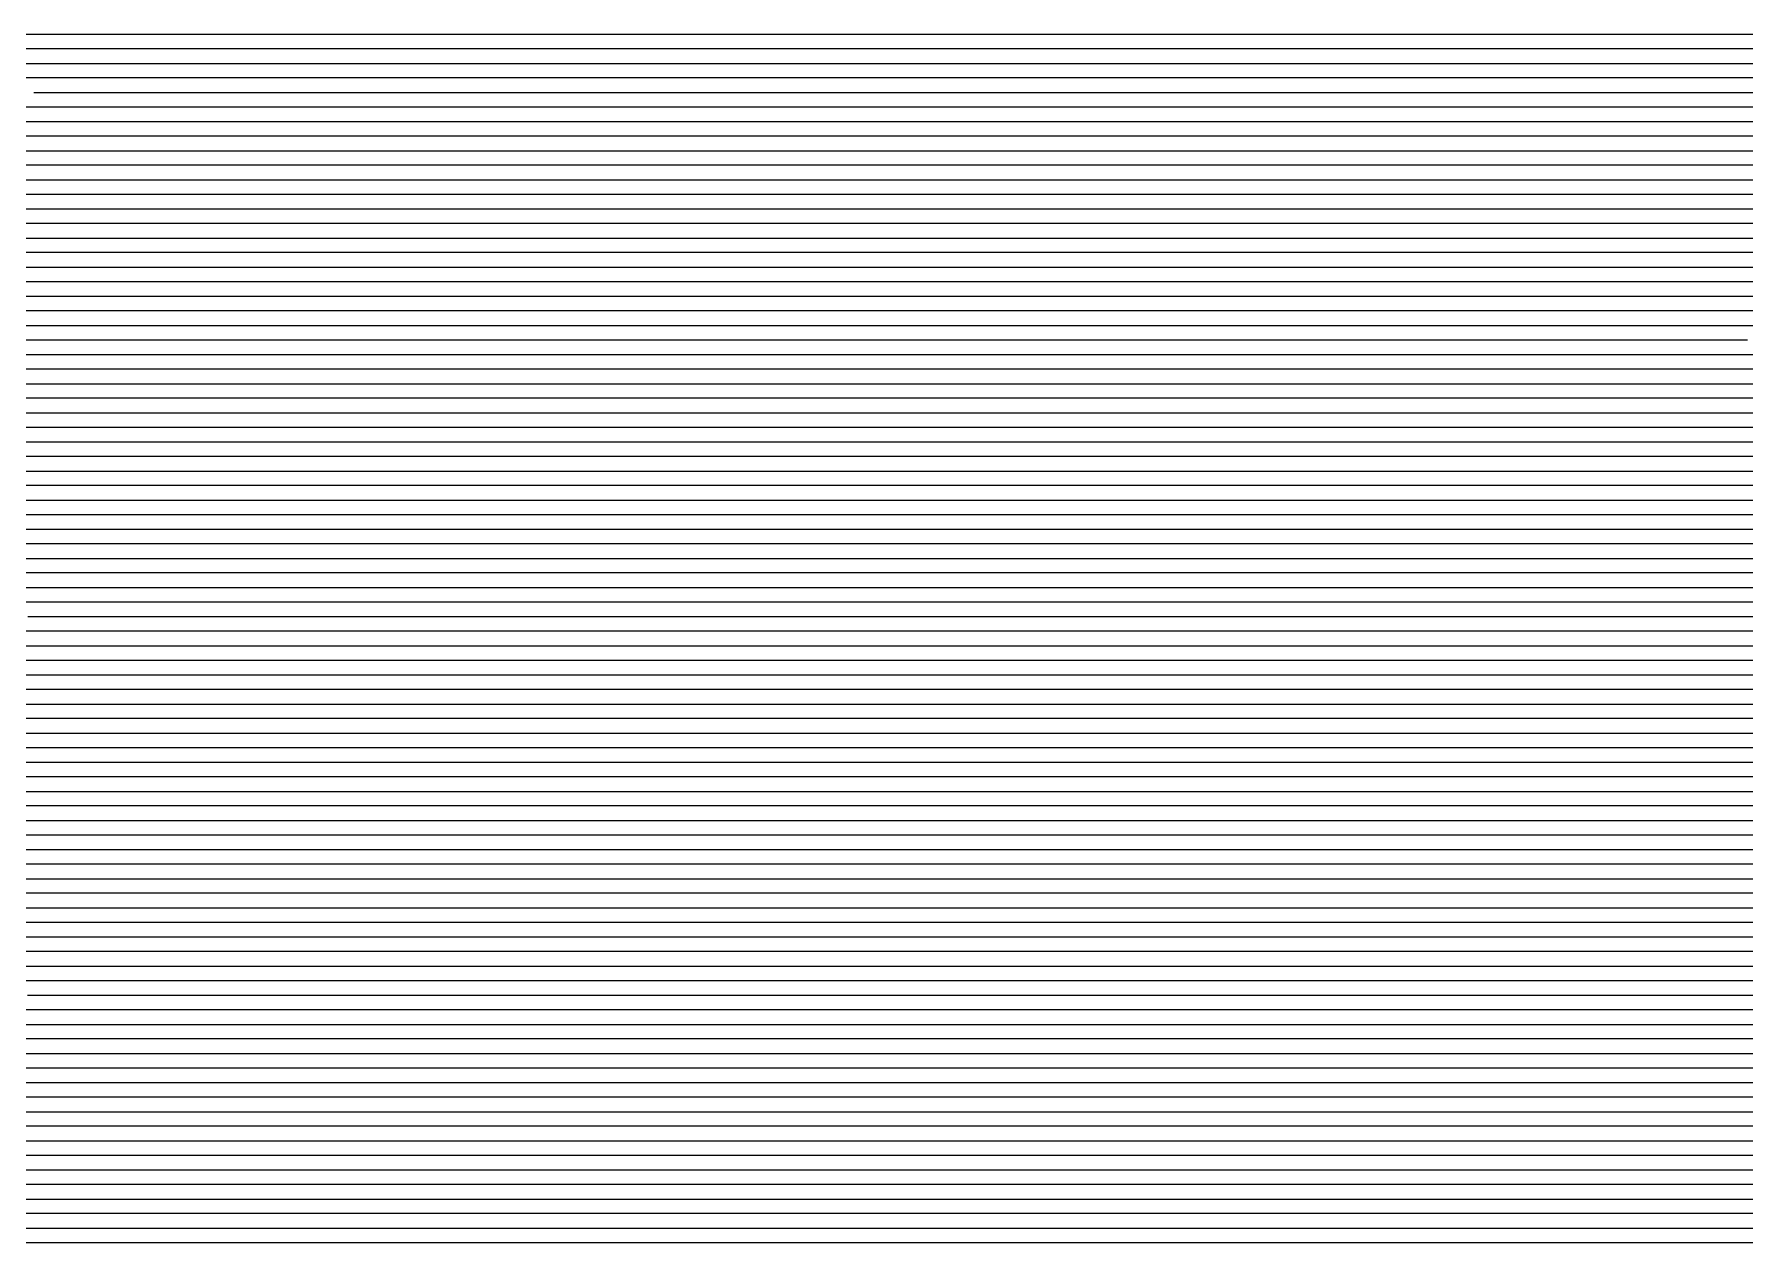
# Model space of a CAD drawing. Header units: metres. Extents: x -6.9 to 6.9, y -7 to 7.
# Drawn here: x 3.573 to 4.748, y 4.188 to 5.018 of the extents above; entities that cross this region are included whole.
import ezdxf

# ---------------------------------------------------------------- set-up
doc = ezdxf.new("R2010")
doc.units = ezdxf.units.M

msp = doc.modelspace()

# ---------------------------------------------------------------- linework, layer by layer
for p, q in [((3.602282, 5.007827, 0.30478), (3.298793, 5.007827, 0.249419)), ((3.304932, 5.017827, 0.250099), (3.612081, 5.017827, 0.306127)), ((3.815569, 5.007827, 0.343262), (3.602282, 5.007827, 0.30478)), ((3.612081, 5.017827, 0.306127), (3.821901, 5.017827, 0.343984)), ((4.226545, 5.007827, 0.419052), (3.815569, 5.007827, 0.343262)), ((3.821901, 5.017827, 0.343984), (4.236668, 5.017827, 0.420473)), ((4.343049, 5.007827, 0.440311), (4.226545, 5.007827, 0.419052)), ((4.236668, 5.017827, 0.420473), (4.349584, 5.017827, 0.441078)), ((4.883125, 5.007827, 0.540959), (4.343049, 5.007827, 0.440311)), ((4.349584, 5.017827, 0.441078), (4.883498, 5.017827, 0.540577)), ((3.292653, 4.997827, 0.248739), (3.592484, 4.997827, 0.303432)), ((3.592484, 4.997827, 0.303432), (3.809237, 4.997827, 0.34254)), ((3.809237, 4.997827, 0.34254), (4.216421, 4.997827, 0.417631)), ((4.216421, 4.997827, 0.417631), (4.336515, 4.997827, 0.439545)), ((4.336515, 4.997827, 0.439545), (4.872653, 4.997827, 0.539459)), ((3.582686, 4.987827, 0.302085), (3.286514, 4.987827, 0.24806)), ((3.802905, 4.987827, 0.341818), (3.582686, 4.987827, 0.302085)), ((4.206298, 4.987827, 0.41621), (3.802905, 4.987827, 0.341818)), ((4.32998, 4.987827, 0.438779), (4.206298, 4.987827, 0.41621)), ((4.862182, 4.987827, 0.53796), (4.32998, 4.987827, 0.438779)), ((3.572887, 4.977827, 0.300738), (3.796573, 4.977827, 0.341096)), ((3.796573, 4.977827, 0.341096), (4.196174, 4.977827, 0.414789)), ((4.196174, 4.977827, 0.414789), (4.323445, 4.977827, 0.438013)), ((4.323445, 4.977827, 0.438013), (4.851711, 4.977827, 0.53646)), ((3.79024, 4.967827, 0.340374), (3.563089, 4.967827, 0.29939)), ((4.186051, 4.967827, 0.413368), (3.79024, 4.967827, 0.340374)), ((4.316911, 4.967827, 0.437247), (4.186051, 4.967827, 0.413368)), ((4.841239, 4.967827, 0.53496), (4.316911, 4.967827, 0.437247)), ((3.553291, 4.957827, 0.298043), (3.783908, 4.957827, 0.339652)), ((3.783908, 4.957827, 0.339652), (4.175927, 4.957827, 0.411947)), ((4.175927, 4.957827, 0.411947), (4.310376, 4.957827, 0.43648)), ((4.310376, 4.957827, 0.43648), (4.830768, 4.957827, 0.53346)), ((3.533694, 4.937827, 0.295349), (3.771244, 4.937827, 0.338209)), ((3.777576, 4.947827, 0.338931), (3.543492, 4.947827, 0.296696)), ((3.771244, 4.937827, 0.338209), (4.155681, 4.937827, 0.409105)), ((4.165804, 4.947827, 0.410526), (3.777576, 4.947827, 0.338931)), ((4.155681, 4.937827, 0.409105), (4.297307, 4.937827, 0.434948)), ((4.303841, 4.947827, 0.435714), (4.165804, 4.947827, 0.410526)), ((4.297307, 4.937827, 0.434948), (4.809826, 4.937827, 0.53046)), ((4.820297, 4.947827, 0.53196), (4.303841, 4.947827, 0.435714)), ((3.764912, 4.927827, 0.337487), (3.523896, 4.927827, 0.294001)), ((4.145557, 4.927827, 0.407683), (3.764912, 4.927827, 0.337487)), ((4.290772, 4.927827, 0.434182), (4.145557, 4.927827, 0.407683)), ((4.799354, 4.927827, 0.528961), (4.290772, 4.927827, 0.434182)), ((3.514097, 4.917827, 0.292654), (3.758579, 4.917827, 0.336765)), ((3.758579, 4.917827, 0.336765), (4.135434, 4.917827, 0.406262)), ((4.135434, 4.917827, 0.406262), (4.284237, 4.917827, 0.433416)), ((4.284237, 4.917827, 0.433416), (4.788883, 4.917827, 0.527461)), ((3.752247, 4.907827, 0.336043), (3.504299, 4.907827, 0.291307)), ((4.12531, 4.907827, 0.404841), (3.752247, 4.907827, 0.336043)), ((4.277703, 4.907827, 0.432649), (4.12531, 4.907827, 0.404841)), ((4.778412, 4.907827, 0.525961), (4.277703, 4.907827, 0.432649)), ((3.494501, 4.897827, 0.289959), (3.745915, 4.897827, 0.335321)), ((3.745915, 4.897827, 0.335321), (4.115187, 4.897827, 0.40342)), ((4.115187, 4.897827, 0.40342), (4.271168, 4.897827, 0.431883)), ((4.271168, 4.897827, 0.431883), (4.76794, 4.897827, 0.524461)), ((3.474904, 4.877827, 0.287265), (3.733251, 4.877827, 0.333877)), ((3.739583, 4.887827, 0.334599), (3.484702, 4.887827, 0.288612)), ((3.733251, 4.877827, 0.333877), (4.09494, 4.877827, 0.400578)), ((4.105063, 4.887827, 0.401999), (3.739583, 4.887827, 0.334599)), ((4.09494, 4.877827, 0.400578), (4.258099, 4.877827, 0.430351)), ((4.264633, 4.887827, 0.431117), (4.105063, 4.887827, 0.401999)), ((4.258099, 4.877827, 0.430351), (4.746998, 4.877827, 0.521461)), ((4.757469, 4.887827, 0.522961), (4.264633, 4.887827, 0.431117)), ((4.746998, 4.877827, 0.521461), (4.79743, 4.877827, 0.530765)), ((3.726918, 4.867827, 0.333155), (3.465106, 4.867827, 0.285918)), ((4.084816, 4.867827, 0.399157), (3.726918, 4.867827, 0.333155)), ((4.251564, 4.867827, 0.429585), (4.084816, 4.867827, 0.399157)), ((4.736526, 4.867827, 0.519962), (4.251564, 4.867827, 0.429585)), ((4.790689, 4.867827, 0.529954), (4.736526, 4.867827, 0.519962)), ((3.455307, 4.857827, 0.28457), (3.720586, 4.857827, 0.332433)), ((3.720586, 4.857827, 0.332433), (4.074693, 4.857827, 0.397736)), ((4.074693, 4.857827, 0.397736), (4.245029, 4.857827, 0.428818)), ((4.245029, 4.857827, 0.428818), (4.726055, 4.857827, 0.518462)), ((4.726055, 4.857827, 0.518462), (4.783949, 4.857827, 0.529142)), ((3.714254, 4.847827, 0.331711), (3.445509, 4.847827, 0.283223)), ((4.06457, 4.847827, 0.396315), (3.714254, 4.847827, 0.331711)), ((4.238495, 4.847827, 0.428052), (4.06457, 4.847827, 0.396315)), ((4.715584, 4.847827, 0.516962), (4.238495, 4.847827, 0.428052)), ((4.777209, 4.847827, 0.52833), (4.715584, 4.847827, 0.516962)), ((3.435711, 4.837827, 0.281876), (3.707922, 4.837827, 0.330989)), ((3.707922, 4.837827, 0.330989), (4.054446, 4.837827, 0.394894)), ((4.054446, 4.837827, 0.394894), (4.23196, 4.837827, 0.427286)), ((4.23196, 4.837827, 0.427286), (4.705112, 4.837827, 0.515462)), ((4.705112, 4.837827, 0.515462), (4.770468, 4.837827, 0.527519)), ((3.701589, 4.827827, 0.330268), (3.425912, 4.827827, 0.280528)), ((4.044323, 4.827827, 0.393473), (3.701589, 4.827827, 0.330268)), ((4.225426, 4.827827, 0.42652), (4.044323, 4.827827, 0.393473)), ((4.694641, 4.827827, 0.513962), (4.225426, 4.827827, 0.42652)), ((4.763728, 4.827827, 0.526707), (4.694641, 4.827827, 0.513962)), ((3.688925, 4.807827, 0.328824), (3.406316, 4.807827, 0.277834)), ((3.416114, 4.817827, 0.279181), (3.695257, 4.817827, 0.329546)), ((4.024076, 4.807827, 0.390631), (3.688925, 4.807827, 0.328824)), ((3.695257, 4.817827, 0.329546), (4.034199, 4.817827, 0.392052)), ((4.212356, 4.807827, 0.424987), (4.024076, 4.807827, 0.390631)), ((4.034199, 4.817827, 0.392052), (4.218891, 4.817827, 0.425753)), ((4.673699, 4.807827, 0.510963), (4.212356, 4.807827, 0.424987)), ((4.218891, 4.817827, 0.425753), (4.68417, 4.817827, 0.512462)), ((4.750248, 4.807827, 0.525084), (4.673699, 4.807827, 0.510963)), ((4.68417, 4.817827, 0.512462), (4.756988, 4.817827, 0.525896)), ((3.396517, 4.797827, 0.276487), (3.682593, 4.797827, 0.328102)), ((3.682593, 4.797827, 0.328102), (4.013952, 4.797827, 0.389209)), ((4.013952, 4.797827, 0.389209), (4.205822, 4.797827, 0.424221)), ((4.205822, 4.797827, 0.424221), (4.663227, 4.797827, 0.509463)), ((4.663227, 4.797827, 0.509463), (4.743507, 4.797827, 0.524273)), ((4.743507, 4.797827, 0.524273), (5.083796, 4.797827, 0.588337)), ((3.676261, 4.787827, 0.32738), (3.386719, 4.787827, 0.275139)), ((4.003829, 4.787827, 0.387788), (3.676261, 4.787827, 0.32738)), ((4.199287, 4.787827, 0.423455), (4.003829, 4.787827, 0.387788)), ((4.652756, 4.787827, 0.507963), (4.199287, 4.787827, 0.423455)), ((4.736767, 4.787827, 0.523461), (4.652756, 4.787827, 0.507963)), ((5.092871, 4.787827, 0.590503), (4.736767, 4.787827, 0.523461)), ((3.376921, 4.777827, 0.273792), (3.669928, 4.777827, 0.326658)), ((3.669928, 4.777827, 0.326658), (3.993706, 4.777827, 0.386367)), ((3.993706, 4.777827, 0.386367), (4.192752, 4.777827, 0.422689)), ((4.192752, 4.777827, 0.422689), (4.642285, 4.777827, 0.506463)), ((4.642285, 4.777827, 0.506463), (4.730027, 4.777827, 0.52265)), ((4.730027, 4.777827, 0.52265), (5.101945, 4.777827, 0.592669)), ((3.663596, 4.767827, 0.325936), (3.367122, 4.767827, 0.272445)), ((3.983582, 4.767827, 0.384946), (3.663596, 4.767827, 0.325936)), ((4.186218, 4.767827, 0.421922), (3.983582, 4.767827, 0.384946)), ((4.631813, 4.767827, 0.504963), (4.186218, 4.767827, 0.421922)), ((4.723286, 4.767827, 0.521838), (4.631813, 4.767827, 0.504963)), ((5.11102, 4.767827, 0.594835), (4.723286, 4.767827, 0.521838)), ((3.357324, 4.757827, 0.271097), (3.657264, 4.757827, 0.325214)), ((3.657264, 4.757827, 0.325214), (3.973459, 4.757827, 0.383525)), ((3.973459, 4.757827, 0.383525), (4.179683, 4.757827, 0.421156)), ((4.179683, 4.757827, 0.421156), (4.621342, 4.757827, 0.503463)), ((4.621342, 4.757827, 0.503463), (4.716546, 4.757827, 0.521027)), ((4.716546, 4.757827, 0.521027), (5.120094, 4.757827, 0.597001)), ((3.337727, 4.737827, 0.268403), (3.6446, 4.737827, 0.32377)), ((3.650932, 4.747827, 0.324492), (3.347526, 4.747827, 0.26975)), ((3.6446, 4.737827, 0.32377), (3.953212, 4.737827, 0.380683)), ((3.963335, 4.747827, 0.382104), (3.650932, 4.747827, 0.324492)), ((3.953212, 4.737827, 0.380683), (4.166614, 4.737827, 0.419624)), ((4.173148, 4.747827, 0.42039), (3.963335, 4.747827, 0.382104)), ((4.166614, 4.737827, 0.419624), (4.600399, 4.737827, 0.500464)), ((4.610871, 4.747827, 0.501963), (4.173148, 4.747827, 0.42039)), ((4.600399, 4.737827, 0.500464), (4.703065, 4.737827, 0.519404)), ((4.709806, 4.747827, 0.520215), (4.610871, 4.747827, 0.501963)), ((4.703065, 4.737827, 0.519404), (5.138243, 4.737827, 0.601332)), ((5.129169, 4.747827, 0.599166), (4.709806, 4.747827, 0.520215)), ((3.638267, 4.727827, 0.323048), (3.327929, 4.727827, 0.267055)), ((3.943088, 4.727827, 0.379262), (3.638267, 4.727827, 0.323048)), ((4.160079, 4.727827, 0.418858), (3.943088, 4.727827, 0.379262)), ((4.589928, 4.727827, 0.498964), (4.160079, 4.727827, 0.418858)), ((4.696325, 4.727827, 0.518592), (4.589928, 4.727827, 0.498964)), ((5.147318, 4.727827, 0.603498), (4.696325, 4.727827, 0.518592)), ((3.318131, 4.717827, 0.265708), (3.631935, 4.717827, 0.322326)), ((3.631935, 4.717827, 0.322326), (3.932965, 4.717827, 0.377841)), ((3.932965, 4.717827, 0.377841), (4.153544, 4.717827, 0.418091)), ((4.153544, 4.717827, 0.418091), (4.579457, 4.717827, 0.497464)), ((4.579457, 4.717827, 0.497464), (4.689585, 4.717827, 0.51778)), ((4.689585, 4.717827, 0.51778), (5.156393, 4.717827, 0.605664)), ((3.625603, 4.707827, 0.321605), (3.308332, 4.707827, 0.264361)), ((3.922842, 4.707827, 0.37642), (3.625603, 4.707827, 0.321605)), ((4.14701, 4.707827, 0.417325), (3.922842, 4.707827, 0.37642)), ((4.568985, 4.707827, 0.495964), (4.14701, 4.707827, 0.417325)), ((4.682845, 4.707827, 0.516969), (4.568985, 4.707827, 0.495964)), ((5.165467, 4.707827, 0.60783), (4.682845, 4.707827, 0.516969)), ((3.298534, 4.697827, 0.263014), (3.619271, 4.697827, 0.320883)), ((3.619271, 4.697827, 0.320883), (3.912718, 4.697827, 0.374999)), ((3.912718, 4.697827, 0.374999), (4.140475, 4.697827, 0.416559)), ((4.140475, 4.697827, 0.416559), (4.558514, 4.697827, 0.494464)), ((4.558514, 4.697827, 0.494464), (4.676104, 4.697827, 0.516157)), ((4.676104, 4.697827, 0.516157), (5.174542, 4.697827, 0.609996)), ((3.278937, 4.677827, 0.260319), (3.606606, 4.677827, 0.319439)), ((3.612939, 4.687827, 0.320161), (3.288736, 4.687827, 0.261666)), ((3.606606, 4.677827, 0.319439), (3.892471, 4.677827, 0.372157)), ((3.902595, 4.687827, 0.373578), (3.612939, 4.687827, 0.320161)), ((3.892471, 4.677827, 0.372157), (4.127406, 4.677827, 0.415027)), ((4.13394, 4.687827, 0.415793), (3.902595, 4.687827, 0.373578)), ((4.127406, 4.677827, 0.415027), (4.537571, 4.677827, 0.491465)), ((4.548043, 4.687827, 0.492964), (4.13394, 4.687827, 0.415793)), ((4.537571, 4.677827, 0.491465), (4.662624, 4.677827, 0.514534)), ((4.669364, 4.687827, 0.515346), (4.548043, 4.687827, 0.492964)), ((4.662624, 4.677827, 0.514534), (5.192691, 4.677827, 0.614327)), ((5.183616, 4.687827, 0.612162), (4.669364, 4.687827, 0.515346)), ((3.600274, 4.667827, 0.318717), (3.269139, 4.667827, 0.258972)), ((3.882348, 4.667827, 0.370736), (3.600274, 4.667827, 0.318717)), ((4.120871, 4.667827, 0.41426), (3.882348, 4.667827, 0.370736)), ((4.5271, 4.667827, 0.489965), (4.120871, 4.667827, 0.41426)), ((4.655883, 4.667827, 0.513723), (4.5271, 4.667827, 0.489965)), ((5.201765, 4.667827, 0.616493), (4.655883, 4.667827, 0.513723)), ((3.259341, 4.657827, 0.257624), (3.593942, 4.657827, 0.317995)), ((3.593942, 4.657827, 0.317995), (3.872224, 4.657827, 0.369314)), ((3.872224, 4.657827, 0.369314), (4.114336, 4.657827, 0.413494)), ((4.114336, 4.657827, 0.413494), (4.516629, 4.657827, 0.488465)), ((4.516629, 4.657827, 0.488465), (4.649143, 4.657827, 0.512911)), ((4.649143, 4.657827, 0.512911), (5.199497, 4.657827, 0.616524)), ((3.58761, 4.647827, 0.317273), (3.249542, 4.647827, 0.256277)), ((3.862101, 4.647827, 0.367893), (3.58761, 4.647827, 0.317273)), ((4.107802, 4.647827, 0.412728), (3.862101, 4.647827, 0.367893)), ((4.506158, 4.647827, 0.486965), (4.107802, 4.647827, 0.412728)), ((4.642403, 4.647827, 0.5121), (4.506158, 4.647827, 0.486965)), ((5.188664, 4.647827, 0.614941), (4.642403, 4.647827, 0.5121)), ((3.239744, 4.637827, 0.25493), (3.581277, 4.637827, 0.316551)), ((3.581277, 4.637827, 0.316551), (3.851978, 4.637827, 0.366472)), ((3.851978, 4.637827, 0.366472), (4.101267, 4.637827, 0.411962)), ((4.101267, 4.637827, 0.411962), (4.495686, 4.637827, 0.485465)), ((4.495686, 4.637827, 0.485465), (4.635662, 4.637827, 0.511288)), ((4.635662, 4.637827, 0.511288), (5.177831, 4.637827, 0.613359)), ((3.574945, 4.627827, 0.315829), (3.229946, 4.627827, 0.253583)), ((3.841854, 4.627827, 0.365051), (3.574945, 4.627827, 0.315829)), ((4.094733, 4.627827, 0.411196), (3.841854, 4.627827, 0.365051)), ((4.485215, 4.627827, 0.483965), (4.094733, 4.627827, 0.411196)), ((4.628922, 4.627827, 0.510477), (4.485215, 4.627827, 0.483965)), ((5.166997, 4.627827, 0.611777), (4.628922, 4.627827, 0.510477)), ((3.821607, 4.607827, 0.362209), (3.562281, 4.607827, 0.314385)), ((3.568613, 4.617827, 0.315107), (3.831731, 4.617827, 0.36363)), ((4.081663, 4.607827, 0.409663), (3.821607, 4.607827, 0.362209)), ((3.831731, 4.617827, 0.36363), (4.088198, 4.617827, 0.410429)), ((4.464272, 4.607827, 0.480966), (4.081663, 4.607827, 0.409663)), ((4.088198, 4.617827, 0.410429), (4.474744, 4.617827, 0.482466)), ((4.615441, 4.607827, 0.508853), (4.464272, 4.607827, 0.480966)), ((4.474744, 4.617827, 0.482466), (4.622182, 4.617827, 0.509665)), ((5.145331, 4.607827, 0.608613), (4.615441, 4.607827, 0.508853)), ((4.622182, 4.617827, 0.509665), (5.156164, 4.617827, 0.610195)), ((3.555949, 4.597827, 0.313663), (3.811484, 4.597827, 0.360788)), ((3.811484, 4.597827, 0.360788), (4.075129, 4.597827, 0.408897)), ((4.075129, 4.597827, 0.408897), (4.453801, 4.597827, 0.479466)), ((4.453801, 4.597827, 0.479466), (4.608701, 4.597827, 0.508042)), ((4.608701, 4.597827, 0.508042), (5.134498, 4.597827, 0.607031)), ((3.80136, 4.587827, 0.359367), (3.549616, 4.587827, 0.312942)), ((4.068594, 4.587827, 0.408131), (3.80136, 4.587827, 0.359367)), ((4.44333, 4.587827, 0.477966), (4.068594, 4.587827, 0.408131)), ((4.601961, 4.587827, 0.50723), (4.44333, 4.587827, 0.477966)), ((5.123665, 4.587827, 0.605449), (4.601961, 4.587827, 0.50723)), ((3.543284, 4.577827, 0.31222), (3.791237, 4.577827, 0.357946)), ((3.791237, 4.577827, 0.357946), (4.062059, 4.577827, 0.407365)), ((4.062059, 4.577827, 0.407365), (4.432858, 4.577827, 0.476466)), ((4.432858, 4.577827, 0.476466), (4.595221, 4.577827, 0.506419)), ((4.595221, 4.577827, 0.506419), (5.112832, 4.577827, 0.603867)), ((3.781113, 4.567827, 0.356525), (3.536952, 4.567827, 0.311498)), ((4.055525, 4.567827, 0.406598), (3.781113, 4.567827, 0.356525)), ((4.422387, 4.567827, 0.474966), (4.055525, 4.567827, 0.406598)), ((4.58848, 4.567827, 0.505607), (4.422387, 4.567827, 0.474966)), ((5.101999, 4.567827, 0.602285), (4.58848, 4.567827, 0.505607)), ((3.53062, 4.557827, 0.310776), (3.77099, 4.557827, 0.355104)), ((3.77099, 4.557827, 0.355104), (4.04899, 4.557827, 0.405832)), ((4.04899, 4.557827, 0.405832), (4.411916, 4.557827, 0.473467)), ((4.411916, 4.557827, 0.473467), (4.58174, 4.557827, 0.504796)), ((4.58174, 4.557827, 0.504796), (5.091166, 4.557827, 0.600703)), ((3.517955, 4.537827, 0.309332), (3.750743, 4.537827, 0.352262)), ((3.760867, 4.547827, 0.353683), (3.524288, 4.547827, 0.310054)), ((3.750743, 4.537827, 0.352262), (4.035921, 4.537827, 0.4043)), ((4.042455, 4.547827, 0.405066), (3.760867, 4.547827, 0.353683)), ((4.035921, 4.537827, 0.4043), (4.390973, 4.537827, 0.470467)), ((4.401444, 4.547827, 0.471967), (4.042455, 4.547827, 0.405066)), ((4.390973, 4.537827, 0.470467), (4.568259, 4.537827, 0.503173)), ((4.575, 4.547827, 0.503984), (4.401444, 4.547827, 0.471967)), ((4.568259, 4.537827, 0.503173), (5.069499, 4.537827, 0.597539)), ((5.080332, 4.547827, 0.599121), (4.575, 4.547827, 0.503984)), ((3.74062, 4.527827, 0.35084), (3.511623, 4.527827, 0.30861)), ((4.029386, 4.527827, 0.403533), (3.74062, 4.527827, 0.35084)), ((4.380502, 4.527827, 0.468967), (4.029386, 4.527827, 0.403533)), ((4.561519, 4.527827, 0.502361), (4.380502, 4.527827, 0.468967)), ((5.058666, 4.527827, 0.595957), (4.561519, 4.527827, 0.502361)), ((3.505291, 4.517827, 0.307888), (3.730496, 4.517827, 0.349419)), ((3.730496, 4.517827, 0.349419), (4.022851, 4.517827, 0.402767)), ((4.022851, 4.517827, 0.402767), (4.370031, 4.517827, 0.467467)), ((4.370031, 4.517827, 0.467467), (4.554779, 4.517827, 0.50155)), ((4.554779, 4.517827, 0.50155), (5.047833, 4.517827, 0.594374)), ((3.720373, 4.507827, 0.347998), (3.498959, 4.507827, 0.307166)), ((4.016317, 4.507827, 0.402001), (3.720373, 4.507827, 0.347998)), ((4.359559, 4.507827, 0.465967), (4.016317, 4.507827, 0.402001)), ((4.548038, 4.507827, 0.500738), (4.359559, 4.507827, 0.465967)), ((5.037, 4.507827, 0.592792), (4.548038, 4.507827, 0.500738)), ((3.492627, 4.497827, 0.306444), (3.710249, 4.497827, 0.346577)), ((3.710249, 4.497827, 0.346577), (4.009782, 4.497827, 0.401235)), ((4.009782, 4.497827, 0.401235), (4.349088, 4.497827, 0.464468)), ((4.349088, 4.497827, 0.464468), (4.541298, 4.497827, 0.499927)), ((4.541298, 4.497827, 0.499927), (5.026167, 4.497827, 0.59121)), ((3.700126, 4.487827, 0.345156), (3.486294, 4.487827, 0.305722)), ((4.003247, 4.487827, 0.400469), (3.700126, 4.487827, 0.345156)), ((4.338617, 4.487827, 0.462968), (4.003247, 4.487827, 0.400469)), ((4.534558, 4.487827, 0.499115), (4.338617, 4.487827, 0.462968)), ((5.015334, 4.487827, 0.589628), (4.534558, 4.487827, 0.499115)), ((3.679879, 4.467827, 0.342314), (3.47363, 4.467827, 0.304279)), ((3.479962, 4.477827, 0.305001), (3.690003, 4.477827, 0.343735)), ((3.990178, 4.467827, 0.398936), (3.679879, 4.467827, 0.342314)), ((3.690003, 4.477827, 0.343735), (3.996713, 4.477827, 0.399702)), ((4.317674, 4.467827, 0.459968), (3.990178, 4.467827, 0.398936)), ((3.996713, 4.477827, 0.399702), (4.328145, 4.477827, 0.461468)), ((4.521077, 4.467827, 0.497492), (4.317674, 4.467827, 0.459968)), ((4.328145, 4.477827, 0.461468), (4.527818, 4.477827, 0.498303)), ((4.993667, 4.467827, 0.586464), (4.521077, 4.467827, 0.497492)), ((4.527818, 4.477827, 0.498303), (5.004501, 4.477827, 0.588046)), ((3.467298, 4.457827, 0.303557), (3.669756, 4.457827, 0.340893)), ((3.669756, 4.457827, 0.340893), (3.983644, 4.457827, 0.39817)), ((3.983644, 4.457827, 0.39817), (4.307203, 4.457827, 0.458468)), ((4.307203, 4.457827, 0.458468), (4.514337, 4.457827, 0.49668)), ((4.514337, 4.457827, 0.49668), (4.982834, 4.457827, 0.584882)), ((3.659632, 4.447827, 0.339472), (3.460966, 4.447827, 0.302835)), ((3.977109, 4.447827, 0.397404), (3.659632, 4.447827, 0.339472)), ((4.296731, 4.447827, 0.456968), (3.977109, 4.447827, 0.397404)), ((4.507597, 4.447827, 0.495869), (4.296731, 4.447827, 0.456968)), ((4.972001, 4.447827, 0.5833), (4.507597, 4.447827, 0.495869)), ((3.454633, 4.437827, 0.302113), (3.649509, 4.437827, 0.338051)), ((3.649509, 4.437827, 0.338051), (3.970574, 4.437827, 0.396638)), ((3.970574, 4.437827, 0.396638), (4.28626, 4.437827, 0.455469)), ((4.28626, 4.437827, 0.455469), (4.500856, 4.437827, 0.495057)), ((4.500856, 4.437827, 0.495057), (4.961168, 4.437827, 0.581718)), ((3.639385, 4.427827, 0.33663), (3.448301, 4.427827, 0.301391)), ((3.96404, 4.427827, 0.395871), (3.639385, 4.427827, 0.33663)), ((4.275789, 4.427827, 0.453969), (3.96404, 4.427827, 0.395871)), ((4.494116, 4.427827, 0.494246), (4.275789, 4.427827, 0.453969)), ((4.950335, 4.427827, 0.580136), (4.494116, 4.427827, 0.494246)), ((3.619139, 4.407827, 0.333788), (3.435637, 4.407827, 0.299947)), ((3.441969, 4.417827, 0.300669), (3.629262, 4.417827, 0.335209)), ((3.95097, 4.407827, 0.394339), (3.619139, 4.407827, 0.333788)), ((3.629262, 4.417827, 0.335209), (3.957505, 4.417827, 0.395105)), ((4.254846, 4.407827, 0.450969), (3.95097, 4.407827, 0.394339)), ((3.957505, 4.417827, 0.395105), (4.265317, 4.417827, 0.452469)), ((4.480635, 4.407827, 0.492623), (4.254846, 4.407827, 0.450969)), ((4.265317, 4.417827, 0.452469), (4.487376, 4.417827, 0.493434)), ((4.928669, 4.407827, 0.576972), (4.480635, 4.407827, 0.492623)), ((4.487376, 4.417827, 0.493434), (4.939502, 4.417827, 0.578554)), ((3.429304, 4.397827, 0.299225), (3.609015, 4.397827, 0.332367)), ((3.609015, 4.397827, 0.332367), (3.944436, 4.397827, 0.393573)), ((3.944436, 4.397827, 0.393573), (4.244375, 4.397827, 0.449469)), ((4.244375, 4.397827, 0.449469), (4.473895, 4.397827, 0.491811)), ((4.473895, 4.397827, 0.491811), (4.917836, 4.397827, 0.57539)), ((3.598892, 4.387827, 0.330945), (3.422972, 4.387827, 0.298503)), ((3.937901, 4.387827, 0.392807), (3.598892, 4.387827, 0.330945)), ((4.233904, 4.387827, 0.447969), (3.937901, 4.387827, 0.392807)), ((4.467155, 4.387827, 0.491), (4.233904, 4.387827, 0.447969)), ((4.907002, 4.387827, 0.573807), (4.467155, 4.387827, 0.491)), ((3.41664, 4.377827, 0.297781), (3.588768, 4.377827, 0.329524)), ((3.588768, 4.377827, 0.329524), (3.931366, 4.377827, 0.39204)), ((3.931366, 4.377827, 0.39204), (4.223432, 4.377827, 0.446469)), ((4.223432, 4.377827, 0.446469), (4.460414, 4.377827, 0.490188)), ((4.460414, 4.377827, 0.490188), (4.896169, 4.377827, 0.572225)), ((3.578645, 4.367827, 0.328103), (3.410308, 4.367827, 0.297059)), ((3.924832, 4.367827, 0.391274), (3.578645, 4.367827, 0.328103)), ((4.212961, 4.367827, 0.44497), (3.924832, 4.367827, 0.391274)), ((4.453674, 4.367827, 0.489377), (4.212961, 4.367827, 0.44497)), ((4.885336, 4.367827, 0.570643), (4.453674, 4.367827, 0.489377)), ((3.568521, 4.357827, 0.326682), (3.918297, 4.357827, 0.390508)), ((3.918297, 4.357827, 0.390508), (4.20249, 4.357827, 0.44347)), ((4.20249, 4.357827, 0.44347), (4.446934, 4.357827, 0.488565)), ((4.446934, 4.357827, 0.488565), (4.874503, 4.357827, 0.569061)), ((3.548275, 4.337827, 0.32384), (3.905228, 4.337827, 0.388976)), ((3.911762, 4.347827, 0.389742), (3.558398, 4.347827, 0.325261)), ((3.905228, 4.337827, 0.388976), (4.181547, 4.337827, 0.44047)), ((4.192018, 4.347827, 0.44197), (3.911762, 4.347827, 0.389742)), ((4.181547, 4.337827, 0.44047), (4.433453, 4.337827, 0.486942)), ((4.440194, 4.347827, 0.487753), (4.192018, 4.347827, 0.44197)), ((4.433453, 4.337827, 0.486942), (4.852837, 4.337827, 0.565897)), ((4.86367, 4.347827, 0.567479), (4.440194, 4.347827, 0.487753)), ((3.898693, 4.327827, 0.388209), (3.538151, 4.327827, 0.322419)), ((4.171076, 4.327827, 0.43897), (3.898693, 4.327827, 0.388209)), ((4.426713, 4.327827, 0.48613), (4.171076, 4.327827, 0.43897)), ((4.842004, 4.327827, 0.564315), (4.426713, 4.327827, 0.48613)), ((3.528028, 4.317827, 0.320998), (3.892158, 4.317827, 0.387443)), ((3.892158, 4.317827, 0.387443), (4.160604, 4.317827, 0.43747)), ((4.160604, 4.317827, 0.43747), (4.419973, 4.317827, 0.485319)), ((4.419973, 4.317827, 0.485319), (4.831171, 4.317827, 0.562733)), ((3.885624, 4.307827, 0.386677), (3.517904, 4.307827, 0.319577)), ((4.150133, 4.307827, 0.435971), (3.885624, 4.307827, 0.386677)), ((4.413232, 4.307827, 0.484507), (4.150133, 4.307827, 0.435971)), ((4.820338, 4.307827, 0.561151), (4.413232, 4.307827, 0.484507)), ((3.507781, 4.297827, 0.318156), (3.879089, 4.297827, 0.385911)), ((3.879089, 4.297827, 0.385911), (4.139662, 4.297827, 0.434471)), ((4.139662, 4.297827, 0.434471), (4.406492, 4.297827, 0.483696)), ((4.406492, 4.297827, 0.483696), (4.809504, 4.297827, 0.559569)), ((3.872554, 4.287827, 0.385145), (3.497657, 4.287827, 0.316735)), ((4.12919, 4.287827, 0.432971), (3.872554, 4.287827, 0.385145)), ((4.399752, 4.287827, 0.482884), (4.12919, 4.287827, 0.432971)), ((4.798671, 4.287827, 0.557987), (4.399752, 4.287827, 0.482884)), ((3.859485, 4.267827, 0.383612), (3.477411, 4.267827, 0.313893)), ((3.487534, 4.277827, 0.315314), (3.86602, 4.277827, 0.384378)), ((4.108248, 4.267827, 0.429971), (3.859485, 4.267827, 0.383612)), ((3.86602, 4.277827, 0.384378), (4.118719, 4.277827, 0.431471)), ((4.386271, 4.267827, 0.481261), (4.108248, 4.267827, 0.429971)), ((4.118719, 4.277827, 0.431471), (4.393011, 4.277827, 0.482073)), ((4.777005, 4.267827, 0.554823), (4.386271, 4.267827, 0.481261)), ((4.393011, 4.277827, 0.482073), (4.787838, 4.277827, 0.556405)), ((3.467287, 4.257827, 0.312471), (3.852951, 4.257827, 0.382846)), ((3.852951, 4.257827, 0.382846), (4.097776, 4.257827, 0.428471)), ((4.097776, 4.257827, 0.428471), (4.379531, 4.257827, 0.48045)), ((4.379531, 4.257827, 0.48045), (4.766172, 4.257827, 0.553241)), ((3.846416, 4.247827, 0.38208), (3.457164, 4.247827, 0.31105)), ((4.087305, 4.247827, 0.426972), (3.846416, 4.247827, 0.38208)), ((4.372791, 4.247827, 0.479638), (4.087305, 4.247827, 0.426972)), ((4.755339, 4.247827, 0.551658), (4.372791, 4.247827, 0.479638)), ((3.44704, 4.237827, 0.309629), (3.839881, 4.237827, 0.381314)), ((3.839881, 4.237827, 0.381314), (4.076834, 4.237827, 0.425472)), ((4.076834, 4.237827, 0.425472), (4.36605, 4.237827, 0.478826)), ((4.36605, 4.237827, 0.478826), (4.744506, 4.237827, 0.550076)), ((4.744506, 4.237827, 0.550076), (5.437084, 4.237827, 0.681229)), ((3.833347, 4.227827, 0.380547), (3.436917, 4.227827, 0.308208)), ((4.066363, 4.227827, 0.423972), (3.833347, 4.227827, 0.380547)), ((4.35931, 4.227827, 0.478015), (4.066363, 4.227827, 0.423972)), ((4.733673, 4.227827, 0.548494), (4.35931, 4.227827, 0.478015)), ((5.418761, 4.227827, 0.678229), (4.733673, 4.227827, 0.548494)), ((3.820277, 4.207827, 0.379015), (3.41667, 4.207827, 0.305366)), ((3.426793, 4.217827, 0.306787), (3.826812, 4.217827, 0.379781)), ((4.04542, 4.207827, 0.420972), (3.820277, 4.207827, 0.379015)), ((3.826812, 4.217827, 0.379781), (4.055891, 4.217827, 0.422472)), ((4.345829, 4.207827, 0.476392), (4.04542, 4.207827, 0.420972)), ((4.055891, 4.217827, 0.422472), (4.35257, 4.217827, 0.477203)), ((4.712006, 4.207827, 0.54533), (4.345829, 4.207827, 0.476392)), ((4.35257, 4.217827, 0.477203), (4.722839, 4.217827, 0.546912)), ((5.382114, 4.207827, 0.672228), (4.712006, 4.207827, 0.54533)), ((4.722839, 4.217827, 0.546912), (5.400438, 4.217827, 0.675228)), ((3.406546, 4.197827, 0.303945), (3.813743, 4.197827, 0.378249)), ((3.813743, 4.197827, 0.378249), (4.034949, 4.197827, 0.419472)), ((4.034949, 4.197827, 0.419472), (4.339089, 4.197827, 0.47558)), ((4.339089, 4.197827, 0.47558), (4.701173, 4.197827, 0.543748)), ((4.701173, 4.197827, 0.543748), (5.363791, 4.197827, 0.669227)), ((3.807208, 4.187827, 0.377482), (3.396423, 4.187827, 0.302524)), ((4.024477, 4.187827, 0.417973), (3.807208, 4.187827, 0.377482)), ((4.332349, 4.187827, 0.474769), (4.024477, 4.187827, 0.417973)), ((4.69034, 4.187827, 0.542166), (4.332349, 4.187827, 0.474769)), ((5.345468, 4.187827, 0.666227), (4.69034, 4.187827, 0.542166))]:
    msp.add_line(p, q)

doc.saveas('drawing.dxf')
